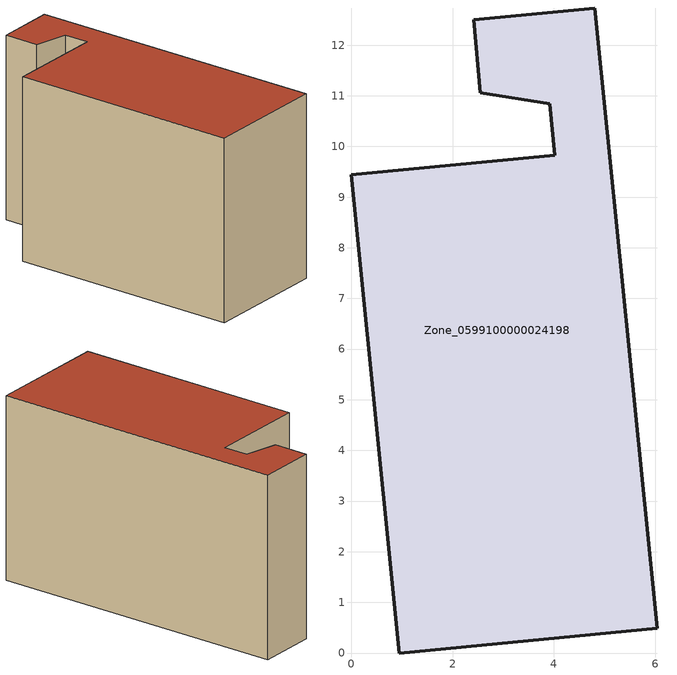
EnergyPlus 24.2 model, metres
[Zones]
Zone_0599100000024198
 floor ground (C_G): 4.02,9.82 3.92,10.84 2.55,11.06 2.42,12.5 4.81,12.73 6.04,0.49 0.95,0 0,9.44 z0
 wall outside (C_F): 0.95,0 6.04,0.49 4.81,12.73 2.42,12.5 2.55,11.06 3.92,10.84 4.02,9.82 0,9.44 0.95,0 z0:7.61
 roof outside (C_R): 3.92,10.84 4.02,9.82 0,9.44 0.95,0 6.04,0.49 4.81,12.73 2.42,12.5 2.55,11.06 z7.61
[BUILDING]
Pand.0599100000024198: North Axis=0; Terrain=City; Loads Convergence Tolerance Value=0.04; Temperature Convergence Tolerance Value=0.4; Solar Distribution=FullExterior; Maximum Number of Warmup Days=25; Minimum Number of Warmup Days=1
[Site:Location]
Rotterdam.The.Hague.AP_ZH_NLD Design_Conditions: Latitude=51.96; Longitude=4.45; Time Zone=1; Elevation=-4.5
[SITE:GROUNDTEMPERATURE:BUILDINGSURFACE]
18, 18, 18, 18, 18, 18, 18, 18, 18, 18, 18, 18
[MATERIAL] Thermal Absorptance=0.9; Solar Absorptance=0.7; Visible Absorptance=0.7
Name | Roughness | Thickness | Conductivity | Density | Specific Heat
G.TI.1975-1991 | MediumSmooth | 0.15 | 0.288461 | 540 | 1210
F.TI.1975-1991 | Rough | 0.3 | 0.230769 | 1920 | 840
R.TI.1975-1991 | MediumRough | 0.2 | 0.153846 | 1500 | 1000
[CONSTRUCTION]
C_G: G.TI.1975-1991
C_F: F.TI.1975-1991
C_R: R.TI.1975-1991
[ZONE]
Zone_0599100000024198: Type=1; Multiplier=1; Ceiling Height=Autocalculate; Volume=Autocalculate; Floor Area=autocalculate; Part of Total Floor Area=Yes
[ZONEINFILTRATION:DESIGNFLOWRATE]
Infil_Zone_0599100000024198: Zone or ZoneList or Space or SpaceList=Zone_0599100000024198; Schedule=AlwaysOn; Design Flow Rate Calculation Method=Flow/Area; Flow Rate per Floor Area=0.003; Constant Term Coefficient=1; Temperature Term Coefficient=0; Velocity Term Coefficient=0; Velocity Squared Term Coefficient=0
[HVACTEMPLATE:ZONE:IDEALLOADSAIRSYSTEM]
Zone_0599100000024198: Maximum Heating Supply Air Temperature=50; Minimum Cooling Supply Air Temperature=13; Maximum Heating Supply Air Humidity Ratio=0.0156; Minimum Cooling Supply Air Humidity Ratio=0.0077; Heating Limit=NoLimit; Cooling Limit=NoLimit; Dehumidification Control Type=ConstantSensibleHeatRatio; Cooling Sensible Heat Ratio=0.7; Dehumidification Setpoint=60; Humidification Control Type=None; Humidification Setpoint=30; Outdoor Air Method=None; Outdoor Air Flow Rate per Person=0.00944; Outdoor Air Flow Rate per Zone Floor Area=0; Outdoor Air Flow Rate per Zone=0; Demand Controlled Ventilation Type=None; Outdoor Air Economizer Type=NoEconomizer; Heat Recovery Type=None; Sensible Heat Recovery Effectiveness=0.7; Latent Heat Recovery Effectiveness=0.65
[ZONECONTROL:THERMOSTAT]
ThermostatControl_Zone_0599100000024198: Zone or ZoneList=Zone_0599100000024198; Control Type Schedule=DualSetpointControlType; Control 1=Thermostat_Zone_0599100000024198; Temperature Difference Between Cutout And Setpoint=0
[THERMOSTATSETPOINT:DUALSETPOINT]
Thermostat_Zone_0599100000024198: Heating Setpoint Temperature Schedule=HeatingSetpoint_Zone_0599100000024198; Cooling Setpoint Temperature Schedule=CoolingSetpoint_Zone_0599100000024198
[SCHEDULE:COMPACT]
HeatingSetpoint_Zone_0599100000024198: Through: 12/31, For: AllDays, Until: 24:00, 21
CoolingSetpoint_Zone_0599100000024198: Through: 12/31, For: AllDays, Until: 24:00, 24
DualSetpointControlType: Through: 12/31, For: AllDays, Until: 24:00, 4
AlwaysOn: Through: 12/31, For: AllDays, Until: 24:00, 1
